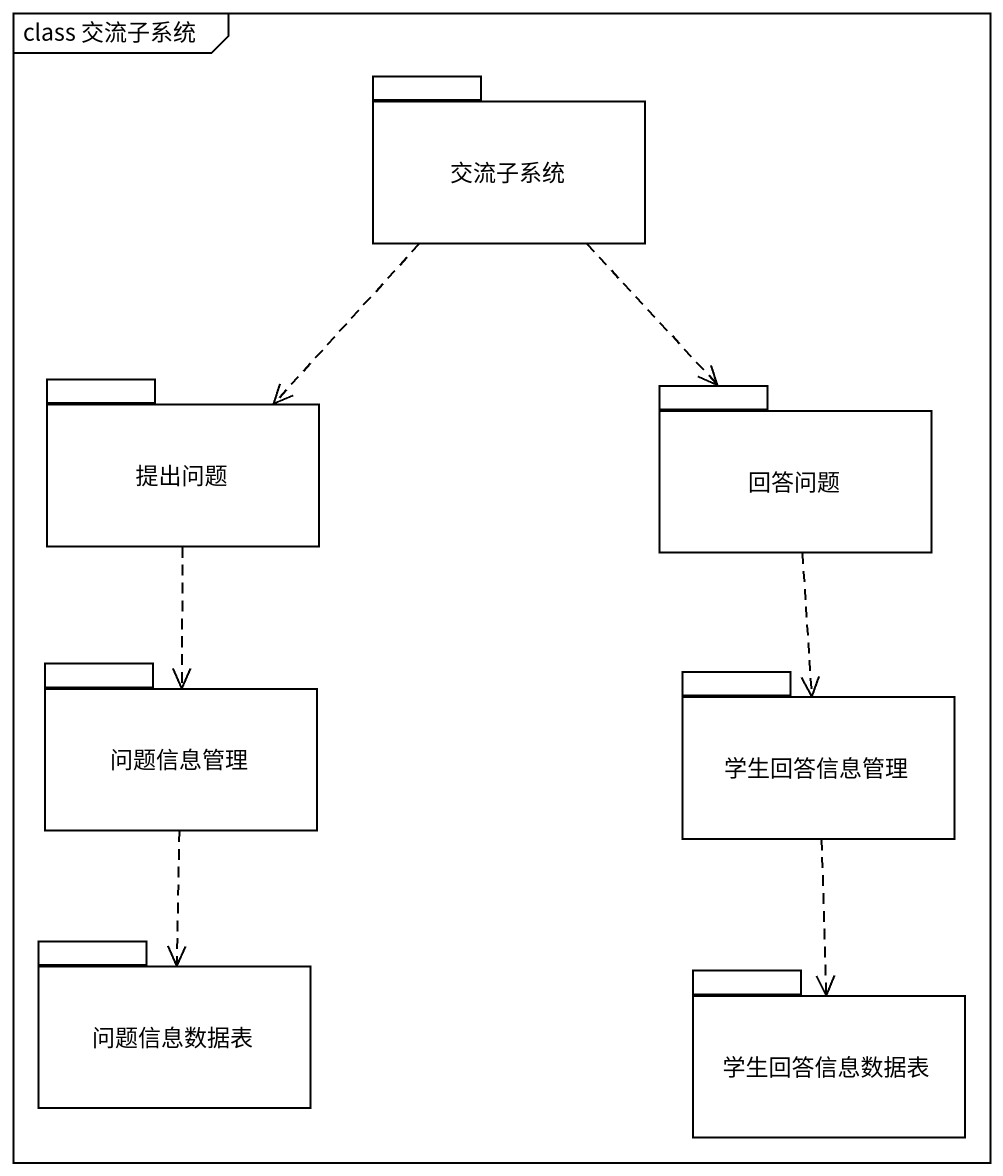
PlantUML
@startuml
mainframe class 交流子系统
package 交流子系统 {
}
package 提出问题 {
}
package 回答问题 {
}
package 问题信息管理 {
}
package 学生回答信息管理 {
}
package 问题信息数据表 {
}
package 学生回答信息数据表 {
}
交流子系统 ..> 提出问题
交流子系统 ..> 回答问题
提出问题 ..> 问题信息管理
回答问题 ..> 学生回答信息管理
问题信息管理 ..> 问题信息数据表
学生回答信息管理 ..> 学生回答信息数据表
@enduml
